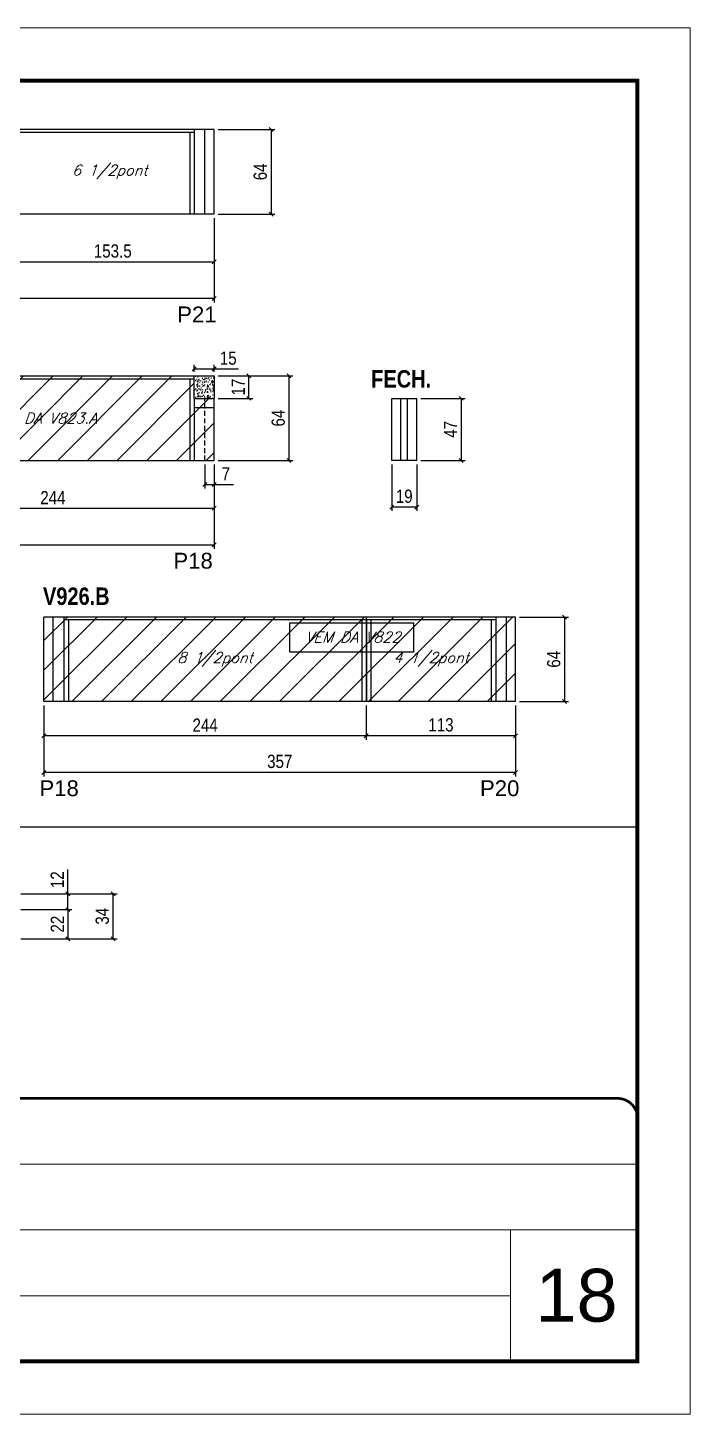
# Model space of a CAD drawing. Extents: x 3309 to 9563, y -2522 to 14608.
# Drawn here: x 5891 to 6393, y 8964 to 10014 of the extents above; entities that cross this region are included whole.
import ezdxf

# ---------------------------------------------------------------- set-up
doc = ezdxf.new("R2010")
doc.units = 0
for name, pattern in [('CONTINUO', [0]), ('DASHED', [0.75, 0.5, -0.25]), ('HIDDEN', [0.375, 0.25, -0.125])]:
    doc.linetypes.add(name, pattern=pattern)
for name, color, linetype in [('5', 5, 'Continuous'), ('COTA', 241, 'Continuous'), ('NOMENCLATURA', 7, 'Continuous'), ('Painéis', 200, 'Continuous'), ('SARR_2.2x7', 40, 'Continuous'), ('SARR_3.5x7', 81, 'Continuous'), ('texto', 7, 'Continuous')]:
    doc.layers.add(name, color=color, linetype=linetype)
for name, color, linetype, lineweight in [('CARIMBO', 255, 'Continuous', 9), ('Folhas', 255, 'Continuous', 9), ('Hachura', 251, 'Continuous', 9), ('SARRAFO DE PRESSAO', 251, 'DASHED', 9)]:
    doc.layers.add(name, color=color, linetype=linetype, lineweight=lineweight)
doc.styles.add('ARIAL', font='arial.ttf')
doc.styles.add('COTA TECNICA', font='techl___.ttf', dxfattribs={"height": 10})
doc.styles.add('Romans', font='romans.shx')
doc.styles.get("Standard").update_dxf_attribs({"font": 'arial.ttf'})
doc.styles.add('TECNICA', font='techb___.ttf', dxfattribs={"height": 10})
doc.dimstyles.new('PAINEL', dxfattribs={"dimtxt": 10, "dimasz": 3, "dimexe": 3, "dimexo": 3, "dimgap": 3, "dimtad": 1, "dimdec": 1, "dimzin": 12, "dimdsep": 46, "dimtxsty": 'COTA TECNICA', "dimblk1": 'OBLIQUE', "dimblk2": 'OBLIQUE', "dimsah": 1, "dimcen": 0.9, "dimclrd": 4, "dimclre": 4, "dimclrt": 240, "dimadec": 1, "dimazin": 3, "dimtfac": 1, "dimtdec": 1, "dimtmove": 0, "dimatfit": 3, "dimfxl": 1, "dimtolj": 1, "dimtzin": 12, "dimarcsym": 0})

# ---------------------------------------------------------------- blocks, each defined once
blk = doc.blocks.new('9999999999')
at = {"color": 30, "linetype": 'CONTINUO'}
for p, q in [((98564.6, 34379.6), (99584, 34379.6)), ((98564.6, 34329.8), (99488, 34329.8)), ((99584, 34329.8), (99488, 34329.8)), ((99488, 34329.8), (99488, 34230.2)), ((98564.6, 34280), (99488, 34280))]:
    blk.add_line(p, q, dxfattribs=at)
at = {"color": 30, "linetype": 'CONTINUO', "const_width": 2}
blk.add_lwpolyline([(99584, 34230.2), (99584, 34414.4, 0.414214), (99569, 34429.4), (98229, 34429.4, 0.414214), (98214, 34414.4), (98214, 34245.2, 0.414214), (98229, 34230.2), (99584, 34230.2)], format="xyb", dxfattribs=at)
at = {"layer": 'Folhas'}
blk.add_lwpolyline([(98139, 34190.2), (99624, 34190.2), (99624, 35240.2), (98139, 35240.2)], close=True, dxfattribs=at)
at = {"layer": 'Folhas', "color": 30, "const_width": 3}
blk.add_lwpolyline([(98214, 34230.2), (99584, 34230.2), (99584, 35200.2), (98214, 35200.2)], close=True, dxfattribs=at)
blk = doc.blocks.new('_Oblique')
at = {"color": 0, "linetype": 'ByBlock', "lineweight": -2}
blk.add_line((-0.5, -0.5), (0.5, 0.5), dxfattribs=at)
blk = doc.blocks.new('*D1795')
at = {"layer": 'COTA', "color": 4, "linetype": 'ByBlock', "lineweight": -2, "transparency": 16777216}
for p, q in [((5391, 9869.4), (5391, 9805.5)), ((6032.5, 9869.4), (6032.5, 9805.5)), ((6032.5, 9808.5), (5391, 9808.5))]:
    blk.add_line(p, q, dxfattribs=at)
at = {"layer": 'Defpoints', "color": 0, "linetype": 'ByBlock', "transparency": 16777216}
for p in [(5391, 9872.4), (6032.5, 9872.4), (5391, 9808.5)]:
    blk.add_point(p, dxfattribs=at)
at = {"layer": 'COTA', "color": 4, "linetype": 'ByBlock', "lineweight": -2, "transparency": 16777216, "xscale": 3, "yscale": 3, "zscale": 3, "rotation": 180}
blk.add_blockref('_Oblique', (5391, 9808.5), dxfattribs=at)
at = {"layer": 'COTA', "color": 4, "linetype": 'ByBlock', "lineweight": -2, "transparency": 16777216, "xscale": 3, "yscale": 3, "zscale": 3}
blk.add_blockref('_Oblique', (6032.5, 9808.5), dxfattribs=at)
at = {"layer": 'COTA', "color": 240, "linetype": 'ByBlock', "transparency": 16777216, "insert": (5711.8, 9816.6), "char_height": 10, "attachment_point": 5, "style": 'COTA TECNICA'}
blk.add_mtext('\\A1;641.5', dxfattribs=at)
blk = doc.blocks.new('*D1796')
at = {"layer": 'COTA', "color": 4, "lineweight": -2, "transparency": 16777216}
for p, q in [((5879, 9869.4), (5879, 9833.2)), ((6032.5, 9869.4), (6032.5, 9833.2)), ((5879, 9836.2), (6032.5, 9836.2))]:
    blk.add_line(p, q, dxfattribs=at)
at = {"layer": 'Defpoints', "color": 0, "transparency": 16777216}
for p in [(5879, 9872.4, 0), (6032.5, 9872.4, 0), (6032.5, 9836.2)]:
    blk.add_point(p, dxfattribs=at)
at = {"layer": 'COTA', "color": 4, "lineweight": -2, "transparency": 16777216, "xscale": 3, "yscale": 3, "zscale": 3, "rotation": 180}
blk.add_blockref('_Oblique', (5879, 9836.2), dxfattribs=at)
at = {"layer": 'COTA', "color": 4, "lineweight": -2, "transparency": 16777216, "xscale": 3, "yscale": 3, "zscale": 3}
blk.add_blockref('_Oblique', (6032.5, 9836.2), dxfattribs=at)
at = {"layer": 'COTA', "color": 240, "transparency": 16777216, "insert": (5955.8, 9844.4), "char_height": 10, "attachment_point": 5, "style": 'COTA TECNICA'}
blk.add_mtext('\\A1;153.5', dxfattribs=at)
blk = doc.blocks.new('*D1800')
at = {"layer": 'COTA', "color": 4, "lineweight": -2, "transparency": 16777216}
for p, q in [((6035.5, 9936.4), (6078.6, 9936.4)), ((6075.6, 9936.4), (6075.6, 9872.4)), ((6035.5, 9872.4), (6078.6, 9872.4))]:
    blk.add_line(p, q, dxfattribs=at)
at = {"layer": 'Defpoints', "color": 0, "transparency": 16777216}
for p in [(6032.5, 9936.4), (6032.5, 9872.4), (6075.6, 9872.4)]:
    blk.add_point(p, dxfattribs=at)
at = {"layer": 'COTA', "color": 4, "lineweight": -2, "transparency": 16777216, "xscale": 3, "yscale": 3, "zscale": 3}
for p, rotation in [((6075.6, 9936.4), 90), ((6075.6, 9872.4), 270)]:
    blk.add_blockref('_Oblique', p, dxfattribs=dict(at, rotation=rotation))
at = {"layer": 'COTA', "color": 240, "transparency": 16777216, "insert": (6067.5, 9904.4), "char_height": 10, "attachment_point": 5, "rotation": 90, "style": 'COTA TECNICA'}
blk.add_mtext('\\A1;64', dxfattribs=at)
blk = doc.blocks.new('*D1802')
at = {"layer": 'COTA', "color": 4, "linetype": 'ByBlock', "lineweight": -2, "transparency": 16777216}
for p, q in [((5788.5, 9682.9), (5788.5, 9646.7)), ((6032.5, 9682.9), (6032.5, 9646.7)), ((5788.5, 9649.7), (6032.5, 9649.7))]:
    blk.add_line(p, q, dxfattribs=at)
at = {"layer": 'Defpoints', "color": 0, "linetype": 'ByBlock', "transparency": 16777216}
for p in [(5788.5, 9685.9), (6032.5, 9685.9), (6032.5, 9649.7)]:
    blk.add_point(p, dxfattribs=at)
at = {"layer": 'COTA', "color": 4, "linetype": 'ByBlock', "lineweight": -2, "transparency": 16777216, "xscale": 3, "yscale": 3, "zscale": 3, "rotation": 180}
blk.add_blockref('_Oblique', (5788.5, 9649.7), dxfattribs=at)
at = {"layer": 'COTA', "color": 4, "linetype": 'ByBlock', "lineweight": -2, "transparency": 16777216, "xscale": 3, "yscale": 3, "zscale": 3}
blk.add_blockref('_Oblique', (6032.5, 9649.7), dxfattribs=at)
at = {"layer": 'COTA', "color": 240, "linetype": 'ByBlock', "transparency": 16777216, "insert": (5910.5, 9657.7), "char_height": 10, "attachment_point": 5, "style": 'COTA TECNICA'}
blk.add_mtext('\\A1;244', dxfattribs=at)
blk = doc.blocks.new('*D1805')
at = {"layer": 'COTA', "color": 4, "linetype": 'ByBlock', "lineweight": -2, "transparency": 16777216}
for p, q in [((5391, 9682.9), (5391, 9619)), ((6032.5, 9682.9), (6032.5, 9619)), ((5391, 9622), (6032.5, 9622))]:
    blk.add_line(p, q, dxfattribs=at)
at = {"layer": 'Defpoints', "color": 0, "linetype": 'ByBlock', "transparency": 16777216}
for p in [(5391, 9685.9), (6032.5, 9685.9), (6032.5, 9622)]:
    blk.add_point(p, dxfattribs=at)
at = {"layer": 'COTA', "color": 4, "linetype": 'ByBlock', "lineweight": -2, "transparency": 16777216, "xscale": 3, "yscale": 3, "zscale": 3, "rotation": 180}
blk.add_blockref('_Oblique', (5391, 9622), dxfattribs=at)
at = {"layer": 'COTA', "color": 4, "linetype": 'ByBlock', "lineweight": -2, "transparency": 16777216, "xscale": 3, "yscale": 3, "zscale": 3}
blk.add_blockref('_Oblique', (6032.5, 9622), dxfattribs=at)
at = {"layer": 'COTA', "color": 240, "linetype": 'ByBlock', "transparency": 16777216, "insert": (5711.8, 9630.1), "char_height": 10, "attachment_point": 5, "style": 'COTA TECNICA'}
blk.add_mtext('\\A1;641.5', dxfattribs=at)
blk = doc.blocks.new('*D1807')
at = {"layer": 'COTA', "color": 4, "lineweight": -2, "transparency": 16777216}
for p, q in [((6017.5, 9752.9), (6017.5, 9758.2)), ((6017.5, 9755.2), (6032.5, 9755.2)), ((6032.5, 9752.9), (6032.5, 9758.2)), ((6032.5, 9755.2), (6050.9, 9755.2))]:
    blk.add_line(p, q, dxfattribs=at)
at = {"layer": 'Defpoints', "color": 0, "transparency": 16777216}
for p in [(6032.5, 9755.2), (6017.5, 9749.9, 0), (6032.5, 9749.9, 0)]:
    blk.add_point(p, dxfattribs=at)
at = {"layer": 'COTA', "color": 4, "lineweight": -2, "transparency": 16777216, "xscale": 3, "yscale": 3, "zscale": 3, "rotation": 180}
blk.add_blockref('_Oblique', (6017.5, 9755.2), dxfattribs=at)
at = {"layer": 'COTA', "color": 4, "lineweight": -2, "transparency": 16777216, "xscale": 3, "yscale": 3, "zscale": 3}
blk.add_blockref('_Oblique', (6032.5, 9755.2), dxfattribs=at)
at = {"layer": 'COTA', "color": 240, "transparency": 16777216, "insert": (6043.2, 9763.3), "char_height": 10, "attachment_point": 5, "style": 'COTA TECNICA'}
blk.add_mtext('\\A1;15', dxfattribs=at)
blk = doc.blocks.new('*D1804')
at = {"layer": 'COTA', "color": 4, "lineweight": -2, "transparency": 16777216}
for p, q in [((6025.5, 9682.9), (6025.5, 9664.6)), ((6032.5, 9682.9), (6032.5, 9664.6)), ((6025.5, 9667.6), (6032.5, 9667.6)), ((6032.5, 9667.6), (6047.3, 9667.6))]:
    blk.add_line(p, q, dxfattribs=at)
at = {"layer": 'Defpoints', "color": 0, "transparency": 16777216}
for p in [(6025.5, 9685.9), (6032.5, 9685.9), (6032.5, 9667.6)]:
    blk.add_point(p, dxfattribs=at)
at = {"layer": 'COTA', "color": 4, "lineweight": -2, "transparency": 16777216, "xscale": 3, "yscale": 3, "zscale": 3, "rotation": 180}
blk.add_blockref('_Oblique', (6025.5, 9667.6), dxfattribs=at)
at = {"layer": 'COTA', "color": 4, "lineweight": -2, "transparency": 16777216, "xscale": 3, "yscale": 3, "zscale": 3}
blk.add_blockref('_Oblique', (6032.5, 9667.6), dxfattribs=at)
at = {"layer": 'COTA', "color": 240, "transparency": 16777216, "insert": (6041.4, 9675.7), "char_height": 10, "attachment_point": 5, "style": 'COTA TECNICA'}
blk.add_mtext('\\A1;7', dxfattribs=at)
blk = doc.blocks.new('*D1808')
at = {"layer": 'COTA', "color": 4, "lineweight": -2, "transparency": 16777216}
for p, q in [((6035.5, 9749.9), (6092.2, 9749.9)), ((6089.2, 9685.9), (6089.2, 9749.9)), ((6035.5, 9685.9), (6092.2, 9685.9))]:
    blk.add_line(p, q, dxfattribs=at)
at = {"layer": 'Defpoints', "color": 0, "transparency": 16777216}
for p in [(6032.5, 9749.9), (6089.2, 9749.9), (6032.5, 9685.9)]:
    blk.add_point(p, dxfattribs=at)
at = {"layer": 'COTA', "color": 4, "lineweight": -2, "transparency": 16777216, "xscale": 3, "yscale": 3, "zscale": 3}
for p, rotation in [((6089.2, 9749.9), 90), ((6089.2, 9685.9), 270)]:
    blk.add_blockref('_Oblique', p, dxfattribs=dict(at, rotation=rotation))
at = {"layer": 'COTA', "color": 240, "transparency": 16777216, "insert": (6081.1, 9717.9), "char_height": 10, "attachment_point": 5, "rotation": 90, "style": 'COTA TECNICA'}
blk.add_mtext('\\A1;64', dxfattribs=at)
blk = doc.blocks.new('*D1809')
at = {"layer": 'COTA', "color": 4, "lineweight": -2, "transparency": 16777216}
for p, q in [((6035.5, 9749.9), (6061.9, 9749.9)), ((6058.9, 9732.9), (6058.9, 9749.9)), ((6035.5, 9732.9), (6061.9, 9732.9))]:
    blk.add_line(p, q, dxfattribs=at)
at = {"layer": 'Defpoints', "color": 0, "transparency": 16777216}
for p in [(6032.5, 9749.9), (6058.9, 9749.9), (6032.5, 9732.9)]:
    blk.add_point(p, dxfattribs=at)
at = {"layer": 'COTA', "color": 4, "lineweight": -2, "transparency": 16777216, "xscale": 3, "yscale": 3, "zscale": 3}
for p, rotation in [((6058.9, 9749.9), 90), ((6058.9, 9732.9), 270)]:
    blk.add_blockref('_Oblique', p, dxfattribs=dict(at, rotation=rotation))
at = {"layer": 'COTA', "color": 240, "transparency": 16777216, "insert": (6050.8, 9741.4), "char_height": 10, "attachment_point": 5, "rotation": 90, "style": 'COTA TECNICA'}
blk.add_mtext('\\A1;17', dxfattribs=at)
blk = doc.blocks.new('*D1810')
at = {"layer": 'COTA', "color": 4, "lineweight": -2, "transparency": 16777216}
for p, q in [((6188.9, 9732.9), (6222.5, 9732.9)), ((6219.5, 9732.9), (6219.5, 9685.9)), ((6188.9, 9685.9), (6222.5, 9685.9))]:
    blk.add_line(p, q, dxfattribs=at)
at = {"layer": 'Defpoints', "color": 0, "transparency": 16777216}
for p in [(6185.9, 9732.9), (6185.9, 9685.9), (6219.5, 9685.9)]:
    blk.add_point(p, dxfattribs=at)
at = {"layer": 'COTA', "color": 4, "lineweight": -2, "transparency": 16777216, "xscale": 3, "yscale": 3, "zscale": 3}
for p, rotation in [((6219.5, 9732.9), 90), ((6219.5, 9685.9), 270)]:
    blk.add_blockref('_Oblique', p, dxfattribs=dict(at, rotation=rotation))
at = {"layer": 'COTA', "color": 240, "transparency": 16777216, "insert": (6211.4, 9709.4), "char_height": 10, "attachment_point": 5, "rotation": 90, "style": 'COTA TECNICA'}
blk.add_mtext('\\A1;47', dxfattribs=at)
blk = doc.blocks.new('*D1811')
at = {"layer": 'COTA', "color": 4, "lineweight": -2, "transparency": 16777216}
for p, q in [((6166.9, 9682.9), (6166.9, 9647.6)), ((6185.9, 9682.9), (6185.9, 9647.6)), ((6185.9, 9650.6), (6166.9, 9650.6))]:
    blk.add_line(p, q, dxfattribs=at)
at = {"layer": 'Defpoints', "color": 0, "transparency": 16777216}
for p in [(6166.9, 9685.9), (6185.9, 9685.9), (6166.9, 9650.6)]:
    blk.add_point(p, dxfattribs=at)
at = {"layer": 'COTA', "color": 4, "lineweight": -2, "transparency": 16777216, "xscale": 3, "yscale": 3, "zscale": 3, "rotation": 180}
blk.add_blockref('_Oblique', (6166.9, 9650.6), dxfattribs=at)
at = {"layer": 'COTA', "color": 4, "lineweight": -2, "transparency": 16777216, "xscale": 3, "yscale": 3, "zscale": 3}
blk.add_blockref('_Oblique', (6185.9, 9650.6), dxfattribs=at)
at = {"layer": 'COTA', "color": 240, "transparency": 16777216, "insert": (6176.4, 9658.7), "char_height": 10, "attachment_point": 5, "style": 'COTA TECNICA'}
blk.add_mtext('\\A1;19', dxfattribs=at)
blk = doc.blocks.new('*D1816')
at = {"layer": 'COTA', "color": 4, "linetype": 'ByBlock', "lineweight": -2, "transparency": 16777216}
for p, q in [((6147.7, 9500.3), (6147.7, 9474.4)), ((6260.7, 9500.3), (6260.7, 9474.4)), ((6260.7, 9477.4), (6147.7, 9477.4))]:
    blk.add_line(p, q, dxfattribs=at)
at = {"layer": 'Defpoints', "color": 0, "linetype": 'ByBlock', "transparency": 16777216}
for p in [(6147.7, 9503.3), (6260.7, 9503.3), (6147.7, 9477.4)]:
    blk.add_point(p, dxfattribs=at)
at = {"layer": 'COTA', "color": 4, "linetype": 'ByBlock', "lineweight": -2, "transparency": 16777216, "xscale": 3, "yscale": 3, "zscale": 3, "rotation": 180}
blk.add_blockref('_Oblique', (6147.7, 9477.4), dxfattribs=at)
at = {"layer": 'COTA', "color": 4, "linetype": 'ByBlock', "lineweight": -2, "transparency": 16777216, "xscale": 3, "yscale": 3, "zscale": 3}
blk.add_blockref('_Oblique', (6260.7, 9477.4), dxfattribs=at)
at = {"layer": 'COTA', "color": 240, "linetype": 'ByBlock', "transparency": 16777216, "insert": (6204.2, 9485.6), "char_height": 10, "attachment_point": 5, "style": 'COTA TECNICA'}
blk.add_mtext('\\A1;113', dxfattribs=at)
blk = doc.blocks.new('*D1817')
at = {"layer": 'COTA', "color": 4, "linetype": 'ByBlock', "lineweight": -2, "transparency": 16777216}
for p, q in [((5903.7, 9500.3), (5903.7, 9474.4)), ((6147.7, 9500.3), (6147.7, 9474.4)), ((6147.7, 9477.4), (5903.7, 9477.4))]:
    blk.add_line(p, q, dxfattribs=at)
at = {"layer": 'Defpoints', "color": 0, "linetype": 'ByBlock', "transparency": 16777216}
for p in [(5903.7, 9503.3), (6147.7, 9503.3), (5903.7, 9477.4)]:
    blk.add_point(p, dxfattribs=at)
at = {"layer": 'COTA', "color": 4, "linetype": 'ByBlock', "lineweight": -2, "transparency": 16777216, "xscale": 3, "yscale": 3, "zscale": 3, "rotation": 180}
blk.add_blockref('_Oblique', (5903.7, 9477.4), dxfattribs=at)
at = {"layer": 'COTA', "color": 4, "linetype": 'ByBlock', "lineweight": -2, "transparency": 16777216, "xscale": 3, "yscale": 3, "zscale": 3}
blk.add_blockref('_Oblique', (6147.7, 9477.4), dxfattribs=at)
at = {"layer": 'COTA', "color": 240, "linetype": 'ByBlock', "transparency": 16777216, "insert": (6025.7, 9485.4), "char_height": 10, "attachment_point": 5, "style": 'COTA TECNICA'}
blk.add_mtext('\\A1;244', dxfattribs=at)
blk = doc.blocks.new('*D1818')
at = {"layer": 'COTA', "color": 4, "linetype": 'ByBlock', "lineweight": -2, "transparency": 16777216}
for p, q in [((5903.7, 9500.3), (5903.7, 9446.6)), ((6260.7, 9500.3), (6260.7, 9446.6)), ((6260.7, 9449.6), (5903.7, 9449.6))]:
    blk.add_line(p, q, dxfattribs=at)
at = {"layer": 'Defpoints', "color": 0, "linetype": 'ByBlock', "transparency": 16777216}
for p in [(5903.7, 9503.3), (6260.7, 9503.3), (5903.7, 9449.6)]:
    blk.add_point(p, dxfattribs=at)
at = {"layer": 'COTA', "color": 4, "linetype": 'ByBlock', "lineweight": -2, "transparency": 16777216, "xscale": 3, "yscale": 3, "zscale": 3, "rotation": 180}
blk.add_blockref('_Oblique', (5903.7, 9449.6), dxfattribs=at)
at = {"layer": 'COTA', "color": 4, "linetype": 'ByBlock', "lineweight": -2, "transparency": 16777216, "xscale": 3, "yscale": 3, "zscale": 3}
blk.add_blockref('_Oblique', (6260.7, 9449.6), dxfattribs=at)
at = {"layer": 'COTA', "color": 240, "linetype": 'ByBlock', "transparency": 16777216, "insert": (6082.2, 9457.9), "char_height": 10, "attachment_point": 5, "style": 'COTA TECNICA'}
blk.add_mtext('\\A1;357', dxfattribs=at)
blk = doc.blocks.new('*D1819')
at = {"layer": 'COTA', "color": 4, "lineweight": -2, "transparency": 16777216}
for p, q in [((6263.7, 9567.3), (6300.7, 9567.3)), ((6297.7, 9567.3), (6297.7, 9503.3)), ((6263.7, 9503.3), (6300.7, 9503.3))]:
    blk.add_line(p, q, dxfattribs=at)
at = {"layer": 'Defpoints', "color": 0, "transparency": 16777216}
for p in [(6260.7, 9567.3, 0), (6260.7, 9503.3, 0), (6297.7, 9503.3)]:
    blk.add_point(p, dxfattribs=at)
at = {"layer": 'COTA', "color": 4, "lineweight": -2, "transparency": 16777216, "xscale": 3, "yscale": 3, "zscale": 3}
for p, rotation in [((6297.7, 9567.3), 90), ((6297.7, 9503.3), 270)]:
    blk.add_blockref('_Oblique', p, dxfattribs=dict(at, rotation=rotation))
at = {"layer": 'COTA', "color": 240, "transparency": 16777216, "insert": (6289.6, 9535.3), "char_height": 10, "attachment_point": 5, "rotation": 90, "style": 'COTA TECNICA'}
blk.add_mtext('\\A1;64', dxfattribs=at)
blk = doc.blocks.new('*D2212')
at = {"layer": 'COTA', "color": 4, "lineweight": -2, "transparency": 16777216}
for p, q in [((5886.2, 9345.7), (5924.9, 9345.7)), ((5921.9, 9345.7), (5921.9, 9323.7)), ((5886.2, 9323.7), (5924.9, 9323.7))]:
    blk.add_line(p, q, dxfattribs=at)
at = {"layer": 'Defpoints', "color": 0, "transparency": 16777216}
for p in [(5883.2, 9345.7), (5883.2, 9323.7), (5921.9, 9323.7)]:
    blk.add_point(p, dxfattribs=at)
at = {"layer": 'COTA', "color": 4, "lineweight": -2, "transparency": 16777216, "xscale": 3, "yscale": 3, "zscale": 3}
for p, rotation in [((5921.9, 9345.7), 90), ((5921.9, 9323.7), 270)]:
    blk.add_blockref('_Oblique', p, dxfattribs=dict(at, rotation=rotation))
at = {"layer": 'COTA', "color": 240, "transparency": 16777216, "insert": (5913.9, 9334.7), "char_height": 10, "attachment_point": 5, "rotation": 90, "style": 'COTA TECNICA'}
blk.add_mtext('\\A1;22', dxfattribs=at)
blk = doc.blocks.new('*D2204')
at = {"layer": 'COTA', "color": 4, "lineweight": -2, "transparency": 16777216}
for p, q in [((5921.9, 9357.7), (5921.9, 9376)), ((5886.2, 9357.7), (5924.9, 9357.7)), ((5921.9, 9345.7), (5921.9, 9357.7)), ((5886.2, 9345.7), (5924.9, 9345.7))]:
    blk.add_line(p, q, dxfattribs=at)
at = {"layer": 'Defpoints', "color": 0, "transparency": 16777216}
for p in [(5883.2, 9357.7), (5921.9, 9357.7), (5883.2, 9345.7)]:
    blk.add_point(p, dxfattribs=at)
at = {"layer": 'COTA', "color": 4, "lineweight": -2, "transparency": 16777216, "xscale": 3, "yscale": 3, "zscale": 3}
for p, rotation in [((5921.9, 9357.7), 90), ((5921.9, 9345.7), 270)]:
    blk.add_blockref('_Oblique', p, dxfattribs=dict(at, rotation=rotation))
at = {"layer": 'COTA', "color": 240, "transparency": 16777216, "insert": (5913.8, 9368.4), "char_height": 10, "attachment_point": 5, "rotation": 90, "style": 'COTA TECNICA'}
blk.add_mtext('\\A1;12', dxfattribs=at)
blk = doc.blocks.new('*D2205')
at = {"layer": 'COTA', "color": 4, "lineweight": -2, "transparency": 16777216}
for p, q in [((5886.2, 9357.7), (5959.1, 9357.7)), ((5956.1, 9323.7), (5956.1, 9357.7)), ((5886.2, 9323.7), (5959.1, 9323.7))]:
    blk.add_line(p, q, dxfattribs=at)
at = {"layer": 'Defpoints', "color": 0, "transparency": 16777216}
for p in [(5883.2, 9357.7), (5956.1, 9357.7), (5883.2, 9323.7)]:
    blk.add_point(p, dxfattribs=at)
at = {"layer": 'COTA', "color": 4, "lineweight": -2, "transparency": 16777216, "xscale": 3, "yscale": 3, "zscale": 3}
for p, rotation in [((5956.1, 9357.7), 90), ((5956.1, 9323.7), 270)]:
    blk.add_blockref('_Oblique', p, dxfattribs=dict(at, rotation=rotation))
at = {"layer": 'COTA', "color": 240, "transparency": 16777216, "insert": (5947.9, 9340.7), "char_height": 10, "attachment_point": 5, "rotation": 90, "style": 'COTA TECNICA'}
blk.add_mtext('\\A1;34', dxfattribs=at)

msp = doc.modelspace()

# ---------------------------------------------------------------- hatches: boundary and pattern name
at = {"layer": 'COTA'}
h = msp.add_hatch(dxfattribs=at)
h.set_pattern_fill('AR-CONC', color=256, scale=0.03)
h.set_pattern_definition([(50, (365.9193, -970.3654), (5.46554, -0.4781726), [0.5715, -6.2865]), (355, (365.919, -970.3654), (-1.0573026, 5.7317054), [0.4572, -5.0292175]), (100.451445, (366.3747, -970.405), (4.4082374, 5.2535326), [0.4857003, -5.3427073]), (46.1842, (365.919, -968.8414), (8.1323712, -1.26127), [0.85725, -9.42975]), (96.63556, (366.597, -968.9465), (7.122124, 7.4227837), [0.7285507, -8.014068]), (351.18415, (365.919, -968.841), (7.122124, 7.422784), [0.685799, -7.543792]), (21, (366.6813, -969.2224), (4.5484317, -3.067956), [0.5715, -6.2865]), (326, (366.681, -969.2224), (1.8540609, 5.525639), [0.4572, -5.0292]), (71.451445, (367.0603, -969.478), (6.4024926, 2.457683), [0.4857003, -5.3426981]), (37.5, (365.9193, -970.3654), (0.0926581, 2.53665117), [0, -4.96824, 0, -5.1054, 0, -5.04825]), (7.5, (365.9193, -970.3654), (2.0045899, 3.00541724), [0, -2.91084, 0, -4.85394, 0, -1.92405]), (327.5, (364.22, -970.3654), (4.06771786, -0.17186232), [0, -1.905, 0, -5.9436, 0, -7.8867]), (317.5, (363.458, -970.3654), (4.4438754, 0.7627947), [0, -2.4765, 0, -3.94716, 0, -5.6007])])
h.paths.add_polyline_path([(6017.54, 9732.87), (6032.54, 9732.87), (6032.54, 9749.87), (6017.54, 9749.87)])
at = {"layer": 'Hachura', "linetype": 'ByBlock'}
h = msp.add_hatch(dxfattribs=at)
h.set_pattern_fill('ANSI31', color=256, scale=5)
h.paths.add_polyline_path([(5406.04, 9936.4), (5406.04, 9919.4), (5391.04, 9919.4), (5391.04, 9872.4), (5635.04, 9872.4), (5635.04, 9936.4)])
h.paths.add_polyline_path([(5635.04, 9936.4), (5635.04, 9872.4), (5879.04, 9872.4), (5879.04, 9936.4)])
h.paths.add_polyline_path([(5788.54, 9685.87), (5788.54, 9749.87), (5544.54, 9749.87), (5544.54, 9685.87)])
h.paths.add_polyline_path([(6032.54, 9685.87), (6032.54, 9732.87), (6017.54, 9732.87), (6017.54, 9749.87), (5788.54, 9749.87), (5788.54, 9685.87)])
h.paths.add_polyline_path([(5391.04, 9567.27), (5391.04, 9503.27), (5635.04, 9503.27), (5635.04, 9567.27)])
h = msp.add_hatch(dxfattribs=at)
h.set_pattern_fill('ANSI31', color=256, scale=5)
h.set_pattern_definition([(45, (57.086, -338.244), (-11.22532, 11.22532), [])])
h.paths.add_polyline_path([(6147.73, 9567.27), (5903.73, 9567.27), (5903.73, 9503.27), (6147.73, 9503.27)])
h.paths.add_polyline_path([(6260.73, 9503.27), (6260.73, 9567.27), (6147.73, 9567.27), (6147.73, 9503.27)])

# ---------------------------------------------------------------- linework, layer by layer
at = {"layer": 'COTA'}
for p, q in [((6017.54, 9749.87), (6032.54, 9749.87)), ((6032.54, 9749.87), (6032.54, 9732.87)), ((4982.87, 9408.44), (6352.87, 9408.44))]:
    msp.add_line(p, q, dxfattribs=at)
msp.add_lwpolyline([(6089.71, 9563.01), (6183.45, 9563.01), (6183.45, 9540.57), (6089.71, 9540.57)], close=True, dxfattribs=at)
at = {"layer": 'Painéis', "linetype": 'ByBlock'}
for p, q in [((6032.54, 9936.4), (5406.04, 9936.4)), ((6032.54, 9872.4), (6032.54, 9936.4)), ((6032.54, 9872.4), (5391.04, 9872.4)), ((5391.04, 9749.87), (6017.54, 9749.87)), ((6017.54, 9732.87), (6017.54, 9749.87)), ((6017.54, 9732.87), (6032.54, 9732.87)), ((6032.54, 9685.87), (6032.54, 9732.87)), ((6166.94, 9685.87), (6166.94, 9732.87)), ((6166.94, 9732.87), (6185.94, 9732.87)), ((6185.94, 9685.87), (6185.94, 9732.87)), ((5391.04, 9685.87), (6032.54, 9685.87)), ((6185.94, 9685.87), (6166.94, 9685.87)), ((6260.73, 9567.27), (5903.73, 9567.27)), ((5903.73, 9503.27), (5903.73, 9567.27)), ((6147.73, 9503.27), (6147.73, 9567.27)), ((6260.73, 9503.27), (6260.73, 9567.27)), ((6260.73, 9503.27), (5903.73, 9503.27))]:
    msp.add_line(p, q, dxfattribs=at)
at = {"layer": 'SARR_2.2x7', "linetype": 'Continuous'}
for p, q in [((6017.54, 9934.2), (5879.04, 9934.2)), ((6025.54, 9872.4), (6025.54, 9936.4)), ((5788.54, 9747.67), (6017.54, 9747.67)), ((6017.54, 9725.87), (6032.54, 9725.87)), ((6173.94, 9685.87), (6173.94, 9732.87)), ((6178.94, 9685.87), (6178.94, 9732.87)), ((5910.73, 9503.27), (5910.73, 9567.27)), ((6253.73, 9503.27), (6253.73, 9567.27)), ((6147.73, 9565.07), (5918.73, 9565.07)), ((6245.73, 9565.07), (6147.73, 9565.07))]:
    msp.add_line(p, q, dxfattribs=at)
at = {"layer": 'SARR_2.2x7', "linetype": 'HIDDEN', "ltscale": 15}
msp.add_line((6025.54, 9685.87), (6025.54, 9732.87), dxfattribs=at)
at = {"layer": 'SARR_3.5x7'}
for p, q in [((6014.04, 9934.2), (6014.04, 9872.4)), ((6017.54, 9936.4), (6017.54, 9872.4)), ((6014.04, 9747.67), (6014.04, 9685.87)), ((6017.54, 9732.87), (6017.54, 9685.87)), ((5918.73, 9567.27), (5918.73, 9503.27)), ((6245.73, 9567.27), (6245.73, 9503.27)), ((5922.23, 9565.07), (5922.23, 9503.27)), ((6144.23, 9565.07), (6144.23, 9503.27)), ((6147.73, 9565.07), (6147.73, 9503.27)), ((6151.23, 9565.07), (6151.23, 9503.27)), ((6242.23, 9565.07), (6242.23, 9503.27))]:
    msp.add_line(p, q, dxfattribs=at)

# ---------------------------------------------------------------- block references
at = {"layer": 'SARRAFO DE PRESSAO', "color": 6, "linetype": 'ByBlock'}
msp.add_blockref('9999999999', (-93231.11, -25226.65), dxfattribs=at)

# ---------------------------------------------------------------- texts
at = {"layer": '5', "linetype": 'Continuous'}
for s, rotation, p in [('P21', 0.00004, (6004.58, 9790.47)), ('P18', 359.99996, (6001.71, 9603.94)), ('P18', 359.99996, (5900.32, 9431.64)), ('P20', 0.00004, (6233.74, 9431.64))]:
    msp.add_text(s, height=12, rotation=rotation, dxfattribs=at).set_placement(p)
at = {"layer": 'CARIMBO', "style": 'ARIAL'}
msp.add_text('18', height=40, dxfattribs=at).set_placement((6275.73, 9033.7))
at = {"layer": 'NOMENCLATURA', "style": 'TECNICA'}
for s, p in [('FECH.', (6151.37, 9741.05)), ('V926.B', (5903.01, 9576.46))]:
    msp.add_text(s, height=13.2, dxfattribs=at).set_placement(p)
at = {"layer": 'texto', "color": 2, "char_height": 8, "attachment_point": 5, "style": 'Romans'}
for s, insert in [('{\\Q19;\\C256;6 1/2pont}', (5953.54, 9904.4)), ('{\\Q19;\\C256;VEM DA V823.A}', (5903.04, 9717.87)), ('{\\Q19;\\C256;VEM DA V822}', (6137.5, 9552.1)), ('{\\Q19;\\C256;8 1/2pont}', (6033.23, 9535.27)), ('{\\Q19;\\C256;4 1/2pont}', (6196.73, 9535.27))]:
    msp.add_mtext(s, dxfattribs=dict(at, insert=insert))

# ---------------------------------------------------------------- dimensions: what is measured, and where the dimension line sits
at = {"layer": 'COTA'}
for base, p1, p2, angle, picture, middle in [((6075.59, 9872.4), (6032.54, 9936.4), (6032.54, 9872.4), 90, '*D1800', (6067.49, 9904.4)), ((6032.54, 9755.21, 0), (6017.54, 9749.87), (6032.54, 9749.87), 180, '*D1807', (6043.23, 9763.32, 0)), ((6089.22, 9749.87), (6032.54, 9685.87), (6032.54, 9749.87), 90, '*D1808', (6081.12, 9717.87)), ((6058.91, 9749.87), (6032.54, 9732.87), (6032.54, 9749.87), 90, '*D1809', (6050.84, 9741.37)), ((6219.52, 9685.87), (6185.94, 9732.87), (6185.94, 9685.87), 90, '*D1810', (6211.45, 9709.37)), ((6032.54, 9667.58), (6025.54, 9685.87), (6032.54, 9685.87), 180, '*D1804', (6041.41, 9675.66)), ((6297.72, 9503.27, 0), (6260.73, 9567.27), (6260.73, 9503.27), 90, '*D1819', (6289.61, 9535.27, 0)), ((5921.9, 9357.73), (5883.22, 9345.73), (5883.22, 9357.73), 90, '*D2204', (5913.84, 9368.39)), ((5956.08, 9357.73), (5883.22, 9323.73), (5883.22, 9357.73), 90, '*D2205', (5947.86, 9340.73)), ((5921.9, 9323.73), (5883.22, 9345.73), (5883.22, 9323.73), 90, '*D2212', (5913.9, 9334.73))]:
    dim = msp.add_linear_dim(base=base, p1=p1, p2=p2, angle=angle, dimstyle='PAINEL', dxfattribs=at)
    dim.commit()
    dim.dimension.update_dxf_attribs({"geometry": picture, "text_midpoint": middle})
at = {"layer": 'COTA', "linetype": 'ByBlock'}
for base, p1, p2, picture, middle in [((5391.04, 9808.48), (6032.54, 9872.4), (5391.04, 9872.4), '*D1795', (5711.79, 9816.59)), ((5903.73, 9449.65), (6260.73, 9503.27), (5903.73, 9503.27), '*D1818', (6082.23, 9457.87)), ((6147.73, 9477.36), (6260.73, 9503.27), (6147.73, 9503.27), '*D1816', (6204.23, 9485.58))]:
    dim = msp.add_linear_dim(base=base, p1=p1, p2=p2, angle=180, dimstyle='PAINEL', dxfattribs=at)
    dim.commit()
    dim.dimension.update_dxf_attribs({"geometry": picture, "text_midpoint": middle})
at = {"layer": 'COTA'}
for base, p1, p2, picture, middle in [((6032.54, 9836.19, 0), (5879.04, 9872.4), (6032.54, 9872.4), '*D1796', (5955.79, 9844.41, 0)), ((6166.94, 9650.58), (6185.94, 9685.87), (6166.94, 9685.87), '*D1811', (6176.44, 9658.67))]:
    dim = msp.add_linear_dim(base=base, p1=p1, p2=p2, dimstyle='PAINEL', dxfattribs=at)
    dim.commit()
    dim.dimension.update_dxf_attribs({"geometry": picture, "text_midpoint": middle})
at = {"layer": 'COTA', "linetype": 'ByBlock'}
dim = msp.add_linear_dim(base=(6032.54, 9621.95), p1=(5391.04, 9685.87), p2=(6032.54, 9685.87), dimstyle='PAINEL', dxfattribs=at)
dim.commit()
dim.dimension.update_dxf_attribs({"geometry": '*D1805', "text_midpoint": (5711.79, 9630.06)})
dim = msp.add_linear_dim(base=(6032.54, 9649.66), p1=(5788.54, 9685.87), p2=(6032.54, 9685.87), dimstyle='PAINEL', override={"dimtmove": 1}, dxfattribs=at)
dim.commit()
dim.dimension.update_dxf_attribs({"geometry": '*D1802', "text_midpoint": (5910.54, 9657.73)})
dim = msp.add_linear_dim(base=(5903.73, 9477.36), p1=(6147.73, 9503.27), p2=(5903.73, 9503.27), angle=180, dimstyle='PAINEL', override={"dimtmove": 1}, dxfattribs=at)
dim.commit()
dim.dimension.update_dxf_attribs({"geometry": '*D1817', "text_midpoint": (6025.73, 9485.43)})

doc.saveas('drawing.dxf')
